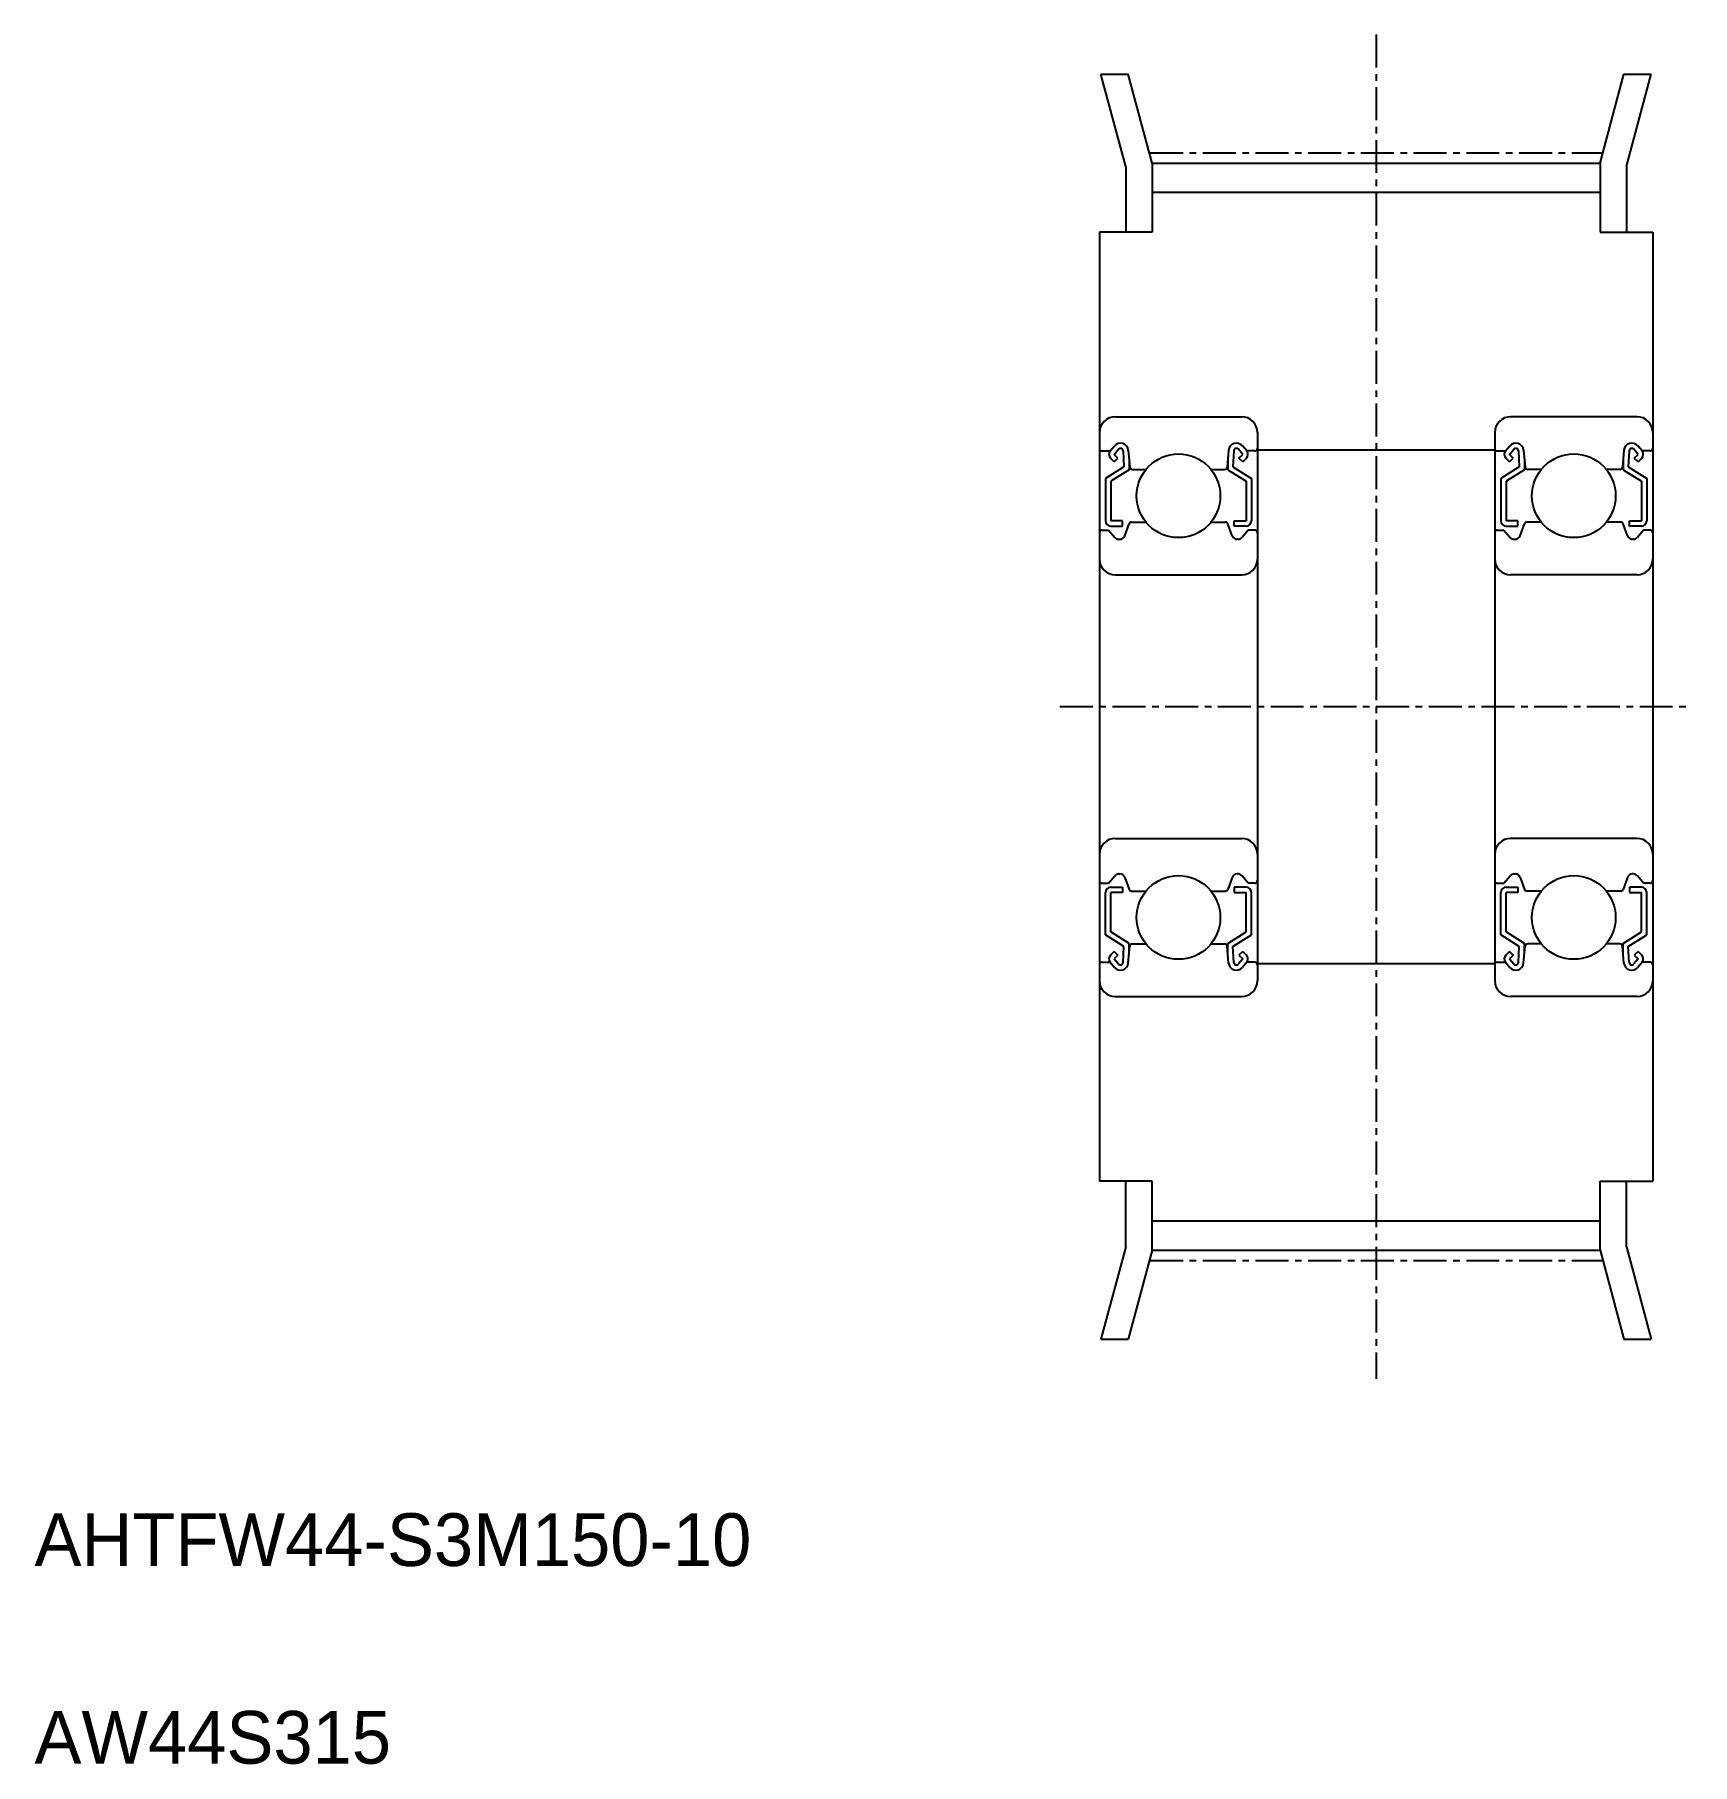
# Model space of a CAD drawing. Extents: x 5 to 67.9, y 5 to 70.6.
import ezdxf

# ---------------------------------------------------------------- set-up
doc = ezdxf.new("R2010")
doc.units = 0
doc.linetypes.add('CENTER', pattern=[2, 1.25, -0.25, 0.25, -0.25])
doc.layers.get('0').update_dxf_attribs({"linetype": 'CONTINUOUS'})
doc.layers.add('CENTER', color=1, linetype='CENTER')

msp = doc.modelspace()

# ---------------------------------------------------------------- linework, layer by layer
at = {"color": 7, "linetype": 'CONTINUOUS'}
for p, q in [((45.466, 69.107), (46.501, 69.107)), ((46.405, 65.6), (45.466, 69.107)), ((47.405, 65.732), (46.501, 69.107)), ((64.405, 65.732), (65.31, 69.107)), ((65.31, 69.107), (66.345, 69.107)), ((65.405, 65.6), (66.345, 69.107)), ((47.405, 65.732), (64.405, 65.732)), ((47.405, 65.732), (47.405, 63.107)), ((64.405, 65.732), (64.405, 63.107)), ((46.405, 65.6), (46.405, 63.107)), ((65.405, 65.6), (65.405, 63.107)), ((47.405, 64.622), (64.405, 64.622)), ((45.405, 63.107), (45.405, 27.107)), ((47.405, 63.107), (45.405, 63.107)), ((64.405, 63.107), (66.405, 63.107)), ((66.405, 63.107), (66.405, 27.107)), ((46.005, 56.107), (50.805, 56.107)), ((65.805, 56.107), (61.005, 56.107)), ((45.405, 55.507), (45.405, 34.707)), ((51.405, 55.507), (51.405, 34.707)), ((60.405, 55.507), (60.405, 34.707)), ((66.405, 55.507), (66.405, 34.707)), ((45.505, 54.807), (45.815, 54.807)), ((45.815, 54.807), (45.977, 55)), ((45.968, 54.396), (45.827, 54.537)), ((45.968, 54.678), (46.131, 54.872)), ((46.11, 54.537), (45.968, 54.678)), ((45.968, 54.396), (46.11, 54.537)), ((46.304, 54.817), (46.337, 54.205)), ((46.503, 54.835), (46.558, 54.198)), ((50.307, 54.835), (50.252, 54.198)), ((50.506, 54.817), (50.473, 54.205)), ((50.842, 54.678), (50.679, 54.872)), ((50.7, 54.537), (50.842, 54.678)), ((50.842, 54.396), (50.7, 54.537)), ((50.995, 54.807), (50.833, 55)), ((50.842, 54.396), (50.983, 54.537)), ((51.305, 54.807), (50.995, 54.807)), ((51.405, 54.857), (60.405, 54.857)), ((60.505, 54.807), (60.815, 54.807)), ((60.815, 54.807), (60.977, 55)), ((60.968, 54.396), (60.827, 54.537)), ((60.968, 54.678), (61.131, 54.872)), ((61.11, 54.537), (60.968, 54.678)), ((60.968, 54.396), (61.11, 54.537)), ((61.304, 54.817), (61.337, 54.205)), ((61.503, 54.835), (61.558, 54.198)), ((65.307, 54.835), (65.252, 54.198)), ((65.506, 54.817), (65.473, 54.205)), ((65.842, 54.678), (65.679, 54.872)), ((65.7, 54.537), (65.842, 54.678)), ((65.842, 54.396), (65.7, 54.537)), ((65.995, 54.807), (65.833, 55)), ((65.842, 54.396), (65.983, 54.537)), ((66.305, 54.807), (65.995, 54.807)), ((46.337, 54.205), (45.637, 53.768)), ((46.537, 54.094), (45.837, 53.657)), ((46.537, 54.441), (46.537, 54.094)), ((46.658, 54.107), (47.172, 54.107)), ((49.638, 54.107), (50.152, 54.107)), ((50.273, 54.441), (50.273, 54.094)), ((50.273, 54.094), (50.973, 53.657)), ((50.473, 54.205), (51.173, 53.768)), ((61.337, 54.205), (60.637, 53.768)), ((61.537, 54.094), (60.837, 53.657)), ((61.537, 54.441), (61.537, 54.094)), ((62.172, 54.107), (61.658, 54.107)), ((65.152, 54.107), (64.638, 54.107)), ((65.273, 54.441), (65.273, 54.094)), ((65.273, 54.094), (65.973, 53.657)), ((65.473, 54.205), (66.173, 53.768)), ((45.637, 53.768), (45.637, 52.157)), ((45.837, 53.657), (45.837, 52.157)), ((50.973, 53.657), (50.973, 52.157)), ((51.173, 53.768), (51.173, 52.157)), ((60.637, 53.768), (60.637, 52.157)), ((60.837, 53.657), (60.837, 52.157)), ((65.973, 53.657), (65.973, 52.157)), ((66.173, 53.768), (66.173, 52.157)), ((46.287, 52.157), (45.837, 52.157)), ((45.837, 51.957), (46.287, 51.957)), ((46.287, 51.957), (46.287, 52.157)), ((46.366, 51.589), (46.53, 52.041)), ((46.624, 52.107), (47.172, 52.107)), ((49.638, 52.107), (50.186, 52.107)), ((50.444, 51.589), (50.28, 52.041)), ((50.523, 52.157), (50.973, 52.157)), ((50.523, 51.957), (50.523, 52.157)), ((50.973, 51.957), (50.523, 51.957)), ((61.287, 52.157), (60.837, 52.157)), ((60.837, 51.957), (61.287, 51.957)), ((61.287, 51.957), (61.287, 52.157)), ((61.366, 51.589), (61.53, 52.041)), ((62.172, 52.107), (61.624, 52.107)), ((65.186, 52.107), (64.638, 52.107)), ((65.444, 51.589), (65.28, 52.041)), ((65.523, 52.157), (65.973, 52.157)), ((65.523, 51.957), (65.523, 52.157)), ((65.973, 51.957), (65.523, 51.957)), ((45.505, 51.807), (45.755, 51.807)), ((45.755, 51.807), (45.989, 51.528)), ((46.142, 51.457), (46.178, 51.457)), ((50.668, 51.457), (50.632, 51.457)), ((51.055, 51.807), (50.821, 51.528)), ((51.305, 51.807), (51.055, 51.807)), ((60.505, 51.807), (60.755, 51.807)), ((60.755, 51.807), (60.989, 51.528)), ((61.142, 51.457), (61.178, 51.457)), ((65.668, 51.457), (65.632, 51.457)), ((66.055, 51.807), (65.821, 51.528)), ((66.305, 51.807), (66.055, 51.807)), ((46.005, 50.107), (50.805, 50.107)), ((65.805, 50.107), (61.005, 50.107)), ((46.005, 40.107), (50.805, 40.107)), ((65.805, 40.107), (61.005, 40.107)), ((46.142, 38.757), (46.178, 38.757)), ((50.668, 38.757), (50.632, 38.757)), ((61.142, 38.757), (61.178, 38.757)), ((65.668, 38.757), (65.632, 38.757)), ((45.505, 38.407), (45.755, 38.407)), ((45.755, 38.407), (45.989, 38.686)), ((45.837, 38.257), (46.287, 38.257)), ((46.287, 38.257), (46.287, 38.057)), ((46.366, 38.625), (46.53, 38.173)), ((46.624, 38.107), (47.172, 38.107)), ((49.638, 38.107), (50.186, 38.107)), ((50.444, 38.625), (50.28, 38.173)), ((50.523, 38.257), (50.523, 38.057)), ((50.973, 38.257), (50.523, 38.257)), ((51.055, 38.407), (50.821, 38.686)), ((51.305, 38.407), (51.055, 38.407)), ((60.505, 38.407), (60.755, 38.407)), ((60.755, 38.407), (60.989, 38.686)), ((60.837, 38.257), (61.287, 38.257)), ((61.287, 38.257), (61.287, 38.057)), ((61.366, 38.625), (61.53, 38.173)), ((62.172, 38.107), (61.624, 38.107)), ((65.186, 38.107), (64.638, 38.107)), ((65.444, 38.625), (65.28, 38.173)), ((65.523, 38.257), (65.523, 38.057)), ((65.973, 38.257), (65.523, 38.257)), ((66.055, 38.407), (65.821, 38.686)), ((66.305, 38.407), (66.055, 38.407)), ((45.637, 36.446), (45.637, 38.057)), ((46.287, 38.057), (45.837, 38.057)), ((45.837, 36.557), (45.837, 38.057)), ((50.523, 38.057), (50.973, 38.057)), ((50.973, 36.557), (50.973, 38.057)), ((51.173, 36.446), (51.173, 38.057)), ((60.637, 36.446), (60.637, 38.057)), ((61.287, 38.057), (60.837, 38.057)), ((60.837, 36.557), (60.837, 38.057)), ((65.523, 38.057), (65.973, 38.057)), ((65.973, 36.557), (65.973, 38.057)), ((66.173, 36.446), (66.173, 38.057)), ((46.337, 36.009), (45.637, 36.446)), ((46.537, 36.12), (45.837, 36.557)), ((46.537, 35.773), (46.537, 36.12)), ((46.658, 36.107), (47.172, 36.107)), ((49.638, 36.107), (50.152, 36.107)), ((50.273, 36.12), (50.973, 36.557)), ((50.273, 35.773), (50.273, 36.12)), ((50.473, 36.009), (51.173, 36.446)), ((61.337, 36.009), (60.637, 36.446)), ((61.537, 36.12), (60.837, 36.557)), ((61.537, 35.773), (61.537, 36.12)), ((62.172, 36.107), (61.658, 36.107)), ((65.152, 36.107), (64.638, 36.107)), ((65.273, 36.12), (65.973, 36.557)), ((65.273, 35.773), (65.273, 36.12)), ((65.473, 36.009), (66.173, 36.446)), ((45.968, 35.818), (45.827, 35.677)), ((45.968, 35.818), (46.11, 35.677)), ((46.11, 35.677), (45.968, 35.536)), ((45.968, 35.536), (46.131, 35.342)), ((46.304, 35.397), (46.337, 36.009)), ((46.503, 35.379), (46.558, 36.016)), ((50.307, 35.379), (50.252, 36.016)), ((50.506, 35.397), (50.473, 36.009)), ((50.842, 35.536), (50.679, 35.342)), ((50.842, 35.818), (50.7, 35.677)), ((50.7, 35.677), (50.842, 35.536)), ((50.842, 35.818), (50.983, 35.677)), ((60.968, 35.818), (60.827, 35.677)), ((60.968, 35.818), (61.11, 35.677)), ((61.11, 35.677), (60.968, 35.536)), ((60.968, 35.536), (61.131, 35.342)), ((61.304, 35.397), (61.337, 36.009)), ((61.503, 35.379), (61.558, 36.016)), ((65.307, 35.379), (65.252, 36.016)), ((65.506, 35.397), (65.473, 36.009)), ((65.842, 35.536), (65.679, 35.342)), ((65.842, 35.818), (65.7, 35.677)), ((65.7, 35.677), (65.842, 35.536)), ((65.842, 35.818), (65.983, 35.677)), ((45.505, 35.407), (45.815, 35.407)), ((45.815, 35.407), (45.977, 35.214)), ((50.995, 35.407), (50.833, 35.214)), ((51.305, 35.407), (50.995, 35.407)), ((51.405, 35.357), (60.405, 35.357)), ((60.505, 35.407), (60.815, 35.407)), ((60.815, 35.407), (60.977, 35.214)), ((65.995, 35.407), (65.833, 35.214)), ((66.305, 35.407), (65.995, 35.407)), ((46.005, 34.107), (50.805, 34.107)), ((65.805, 34.107), (61.005, 34.107)), ((47.405, 27.107), (45.405, 27.107)), ((46.405, 24.613), (46.405, 27.107)), ((47.405, 24.482), (47.405, 27.107)), ((64.405, 27.107), (66.405, 27.107)), ((64.405, 24.482), (64.405, 27.107)), ((65.405, 24.613), (65.405, 27.107)), ((47.405, 25.592), (64.405, 25.592)), ((46.405, 24.613), (45.466, 21.107)), ((47.405, 24.482), (46.501, 21.107)), ((47.405, 24.482), (64.405, 24.482)), ((64.405, 24.482), (65.31, 21.107)), ((65.405, 24.613), (66.345, 21.107)), ((45.466, 21.107), (46.501, 21.107)), ((65.31, 21.107), (66.345, 21.107))]:
    msp.add_line(p, q, dxfattribs=at)
for centre in [(48.405, 53.107), (63.405, 53.107), (48.405, 37.107), (63.405, 37.107)]:
    msp.add_circle(centre, 1.587, dxfattribs=at)
for centre, radius, start, end in [((46.005, 55.507), 0.6, 90, 180), ((50.805, 55.507), 0.6, 0, 90), ((61.005, 55.507), 0.6, 90, 180), ((65.805, 55.507), 0.6, 0, 90), ((45.505, 54.907), 0.1, 180.00005, 270.00003), ((45.968, 54.678), 0.2, 139.86482, 225.00006), ((46.206, 54.809), 0.298, 5.00049, 140.17136), ((46.206, 54.809), 0.0983, 4.66455, 139.97394), ((50.604, 54.809), 0.298, 39.82861, 174.99974), ((50.604, 54.809), 0.0983, 40.02637, 175.33574), ((50.842, 54.678), 0.2, 314.99673, 40.13525), ((51.305, 54.907), 0.1, 269.99948, 359.99126), ((60.505, 54.907), 0.1, 180.00874, 270.00052), ((60.968, 54.678), 0.2, 139.86475, 225.00327), ((61.206, 54.809), 0.298, 5.00026, 140.17139), ((61.206, 54.809), 0.0983, 4.66426, 139.97363), ((65.604, 54.809), 0.298, 39.82864, 174.99951), ((65.604, 54.809), 0.0983, 40.02606, 175.33545), ((65.842, 54.678), 0.2, 314.99994, 40.13518), ((66.305, 54.907), 0.1, 269.99997, 359.99995), ((46.658, 54.207), 0.1, 185.14438, 270.00003), ((50.152, 54.207), 0.1, 269.99948, 354.85568), ((61.658, 54.207), 0.1, 185.14432, 270.00052), ((65.152, 54.207), 0.1, 269.99997, 354.85562), ((45.837, 52.157), 0.2, 180.00005, 270.00003), ((46.624, 52.007), 0.1, 89.99951, 160.11572), ((50.186, 52.007), 0.1, 19.88452, 90.00024), ((50.973, 52.157), 0.2, 269.99976, 359.99563), ((60.837, 52.157), 0.2, 180.00437, 270.00024), ((61.624, 52.007), 0.1, 89.99976, 160.11548), ((65.186, 52.007), 0.1, 19.88428, 90.00049), ((65.973, 52.157), 0.2, 269.99997, 359.99995), ((45.505, 51.707), 0.1, 89.99951, 180.00005), ((46.142, 51.657), 0.2, 220.13838, 270.00003), ((46.178, 51.657), 0.2, 270.00003, 340.11166), ((50.632, 51.657), 0.2, 199.88831, 269.99976), ((50.668, 51.657), 0.2, 269.99976, 319.86147), ((51.305, 51.707), 0.1, 359.99126, 90.00024), ((60.505, 51.707), 0.1, 89.99976, 180.00874), ((61.142, 51.657), 0.2, 220.13853, 270.00024), ((61.178, 51.657), 0.2, 270.00024, 340.11169), ((65.632, 51.657), 0.2, 199.88834, 269.99997), ((65.668, 51.657), 0.2, 269.99997, 319.86162), ((66.305, 51.707), 0.1, 359.99995, 90.00049), ((46.005, 50.707), 0.6, 180, 270), ((50.805, 50.707), 0.6, 270, 0), ((61.005, 50.707), 0.6, 180, 270), ((65.805, 50.707), 0.6, 270, 0), ((46.005, 39.507), 0.6, 90, 180), ((50.805, 39.507), 0.6, 0, 90), ((61.005, 39.507), 0.6, 90, 180), ((65.805, 39.507), 0.6, 0, 90), ((46.142, 38.557), 0.2, 89.99997, 139.86162), ((46.178, 38.557), 0.2, 19.88834, 89.99997), ((50.632, 38.557), 0.2, 90.00024, 160.11169), ((50.668, 38.557), 0.2, 40.13853, 90.00024), ((61.142, 38.557), 0.2, 89.99976, 139.86147), ((61.178, 38.557), 0.2, 19.88831, 89.99976), ((65.632, 38.557), 0.2, 90.00003, 160.11166), ((65.668, 38.557), 0.2, 40.13838, 90.00003), ((45.505, 38.507), 0.1, 179.99995, 270.00049), ((45.837, 38.057), 0.2, 89.99997, 179.99995), ((46.624, 38.207), 0.1, 199.88428, 270.00049), ((50.186, 38.207), 0.1, 269.99976, 340.11548), ((50.973, 38.057), 0.2, 0.00437, 90.00024), ((51.305, 38.507), 0.1, 269.99976, 0.00874), ((60.505, 38.507), 0.1, 179.99126, 270.00024), ((60.837, 38.057), 0.2, 89.99976, 179.99563), ((61.624, 38.207), 0.1, 199.88452, 270.00024), ((65.186, 38.207), 0.1, 269.99951, 340.11572), ((65.973, 38.057), 0.2, 0.00005, 90.00003), ((66.305, 38.507), 0.1, 269.99951, 0.00005), ((46.658, 36.007), 0.1, 89.99997, 174.85562), ((50.152, 36.007), 0.1, 5.14432, 90.00052), ((61.658, 36.007), 0.1, 89.99948, 174.85568), ((65.152, 36.007), 0.1, 5.14438, 90.00003), ((45.968, 35.536), 0.2, 134.99994, 220.13518), ((50.842, 35.536), 0.2, 319.86475, 45.00327), ((60.968, 35.536), 0.2, 134.99673, 220.13525), ((65.842, 35.536), 0.2, 319.86482, 45.00006), ((45.505, 35.307), 0.1, 89.99997, 179.99995), ((46.206, 35.405), 0.298, 219.82864, 354.99951), ((46.206, 35.405), 0.0983, 220.02606, 355.33545), ((50.604, 35.405), 0.298, 185.00026, 320.17139), ((50.604, 35.405), 0.0983, 184.66426, 319.97363), ((51.305, 35.307), 0.1, 0.00874, 90.00052), ((60.505, 35.307), 0.1, 89.99948, 179.99126), ((61.206, 35.405), 0.298, 219.82861, 354.99974), ((61.206, 35.405), 0.0983, 220.02637, 355.33574), ((65.604, 35.405), 0.298, 185.00049, 320.17136), ((65.604, 35.405), 0.0983, 184.66455, 319.97394), ((66.305, 35.307), 0.1, 0.00005, 90.00003), ((46.005, 34.707), 0.6, 180, 270), ((50.805, 34.707), 0.6, 270, 0), ((61.005, 34.707), 0.6, 180, 270), ((65.805, 34.707), 0.6, 270, 0)]:
    msp.add_arc(centre, radius, start, end, dxfattribs=at)
at = {"layer": 'CENTER', "color": 1, "linetype": 'CENTER'}
for p, q in [((55.905, 70.607), (55.905, 19.607)), ((47.329, 66.117), (64.481, 66.117)), ((43.905, 45.107), (67.905, 45.107)), ((47.329, 24.097), (64.481, 24.097))]:
    msp.add_line(p, q, dxfattribs=at)

# ---------------------------------------------------------------- texts
at = {"color": 7, "linetype": 'CONTINUOUS'}
for s, p in [('AHTFW44-S3M150-10', (5, 12.5)), ('AW44S315', (5, 5))]:
    msp.add_text(s, height=2, dxfattribs=at).set_placement(p)

doc.saveas('drawing.dxf')
